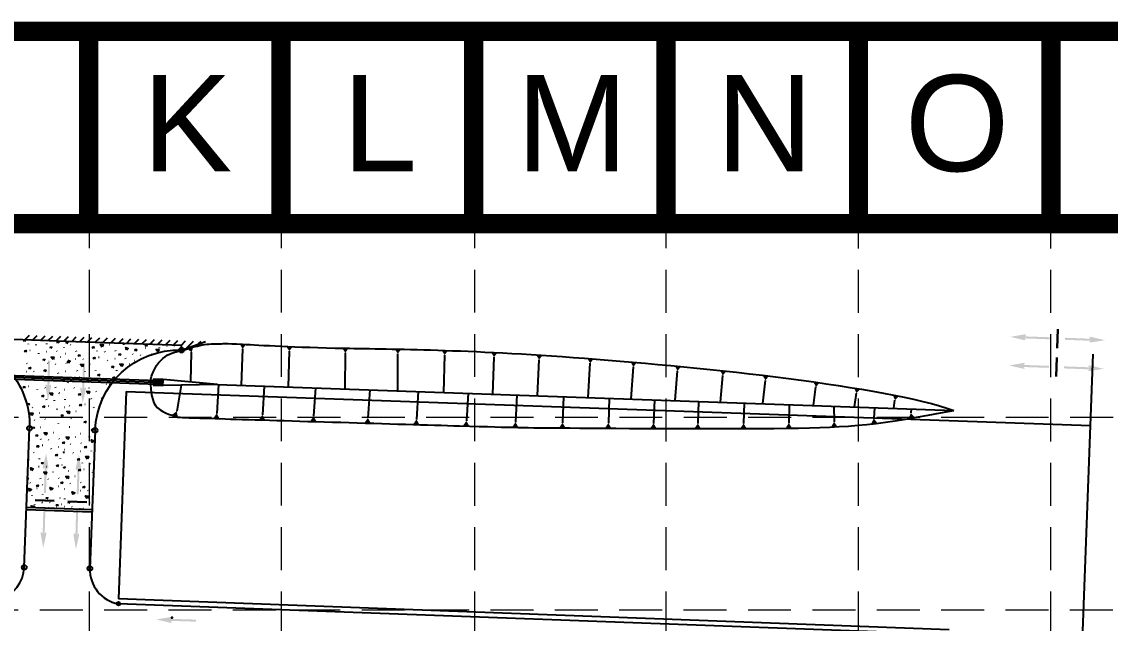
# Model space of a CAD drawing. Header units: feet. Extents: x 10084 to 13321, y 3329 to 8503.
# Drawn here: x 10948.3 to 11404.7, y 8250.5 to 8502.9 of the extents above; entities that cross this region are included whole.
import ezdxf
from ezdxf.enums import TextEntityAlignment as Align

# ---------------------------------------------------------------- set-up
doc = ezdxf.new("R2010")
doc.units = ezdxf.units.FT
doc.header["$LTSCALE"] = 40
doc.header["$MEASUREMENT"] = 0
for name, pattern in [('( Dashdot )', [1.001, 0.5, -0.25, 0.001, -0.25]), ('CENTERX2', [4, 2.5, -0.5, 0.5, -0.5]), ('DASHED', [0.75, 0.5, -0.25]), ('HIDDEN', [0.375, 0.25, -0.125])]:
    doc.linetypes.add(name, pattern=pattern)
for name, color, linetype in [('BASE', 7, 'Continuous'), ('CURB', 4, 'Continuous'), ('flow arrow', 4, 'Continuous'), ('GRID', 254, 'DASHED'), ('INLET', 4, 'Continuous'), ('ROW', 3, '( Dashdot )'), ('STORM', 2, 'Continuous'), ('storm CL', 7, 'CENTERX2')]:
    doc.layers.add(name, color=color, linetype=linetype)
doc.styles.get("Standard").update_dxf_attribs({"font": 'ARIAL.TTF'})

msp = doc.modelspace()

# ---------------------------------------------------------------- hatches: boundary and pattern name
at = {"layer": 'flow arrow', "linetype": 'Continuous', "lineweight": 30}
h = msp.add_hatch(color=7, dxfattribs=at)
edge = h.paths.add_edge_path()
edge.add_line((11369.35, 8369.52), (11368.83, 8370.04))
edge.add_line((11368.83, 8370.04), (11379.4, 8369.68))
edge.add_line((11379.4, 8369.68), (11379.43, 8370.54))
edge.add_line((11379.43, 8370.54), (11368.86, 8370.9))
edge.add_line((11368.86, 8370.9), (11369.43, 8371.49))
edge.add_line((11369.43, 8371.49), (11369.43, 8371.49))
edge.add_ellipse((11368.89, 8371.55), major_axis=(0.56, -0.019), ratio=0.285714, start_angle=345.5033, end_angle=485.8315)
edge.add_line((11368.56, 8371.69), (11368.56, 8371.69))
edge.add_line((11368.56, 8371.69), (11362.8, 8370.7))
edge.add_line((11362.8, 8370.7), (11368.49, 8369.37))
edge.add_line((11368.49, 8369.37), (11368.49, 8369.37))
edge.add_ellipse((11368.81, 8369.5), major_axis=(0.56, -0.019), ratio=0.285714, start_angle=235.2731, end_angle=377.1827)
edge.add_line((11369.35, 8369.52), (11369.35, 8369.52))
edge.add_line((11369.35, 8369.52), (11369.35, 8369.52))
edge.add_line((11369.35, 8369.52), (11369.35, 8369.52))
h = msp.add_hatch(color=7, dxfattribs=at)
edge = h.paths.add_edge_path()
edge.add_line((11395.82, 8368.58), (11396.38, 8369.06))
edge.add_line((11396.38, 8369.06), (11385.8, 8369.46))
edge.add_line((11385.8, 8369.46), (11385.83, 8370.32))
edge.add_line((11385.83, 8370.32), (11396.41, 8369.92))
edge.add_line((11396.41, 8369.92), (11395.88, 8370.55))
edge.add_line((11395.88, 8370.55), (11395.88, 8370.55))
edge.add_ellipse((11396.42, 8370.57), major_axis=(-0.56, 0.021), ratio=0.285714, start_angle=-125.8315, end_angle=14.4967, ccw=False)
edge.add_line((11396.76, 8370.69), (11396.75, 8370.69))
edge.add_line((11396.75, 8370.69), (11402.44, 8369.3))
edge.add_line((11402.44, 8369.3), (11396.66, 8368.37))
edge.add_line((11396.66, 8368.37), (11396.67, 8368.37))
edge.add_ellipse((11396.35, 8368.52), major_axis=(-0.56, 0.021), ratio=0.285714, start_angle=-17.1827, end_angle=124.7269, ccw=False)
edge.add_line((11395.82, 8368.58), (11395.82, 8368.58))
edge.add_line((11395.82, 8368.58), (11395.82, 8368.58))
edge.add_line((11395.82, 8368.58), (11395.82, 8368.58))
at = {"layer": 'flow arrow'}
h = msp.add_hatch(color=7, dxfattribs=at)
edge = h.paths.add_edge_path()
edge.add_line((10960.42, 8350.7), (10959.9, 8350.18))
edge.add_line((10959.9, 8350.18), (10960.22, 8360.76))
edge.add_line((10960.22, 8360.76), (10959.36, 8360.79))
edge.add_line((10959.36, 8360.79), (10959.04, 8350.21))
edge.add_line((10959.04, 8350.21), (10958.45, 8350.78))
edge.add_line((10958.45, 8350.78), (10958.45, 8350.78))
edge.add_ellipse((10958.39, 8350.24), major_axis=(0.017, 0.56), ratio=0.285714, start_angle=345.5033, end_angle=485.8315)
edge.add_line((10958.25, 8349.91), (10958.25, 8349.91))
edge.add_line((10958.25, 8349.91), (10959.26, 8344.15))
edge.add_line((10959.26, 8344.15), (10960.57, 8349.85))
edge.add_line((10960.57, 8349.85), (10960.57, 8349.85))
edge.add_ellipse((10960.45, 8350.17), major_axis=(0.017, 0.56), ratio=0.285714, start_angle=235.2731, end_angle=377.1827)
edge.add_line((10960.42, 8350.7), (10960.42, 8350.7))
edge.add_line((10960.42, 8350.7), (10960.42, 8350.7))
edge.add_line((10960.42, 8350.7), (10960.42, 8350.7))
h = msp.add_hatch(color=7, dxfattribs=at)
edge = h.paths.add_edge_path()
edge.add_line((10975.02, 8349.47), (10974.5, 8348.95))
edge.add_line((10974.5, 8348.95), (10974.83, 8359.53))
edge.add_line((10974.83, 8359.53), (10973.97, 8359.56))
edge.add_line((10973.97, 8359.56), (10973.65, 8348.98))
edge.add_line((10973.65, 8348.98), (10973.06, 8349.54))
edge.add_line((10973.06, 8349.54), (10973.05, 8349.55))
edge.add_ellipse((10973, 8349.01), major_axis=(0.017, 0.56), ratio=0.285714, start_angle=345.5033, end_angle=485.8315)
edge.add_line((10972.86, 8348.68), (10972.86, 8348.68))
edge.add_line((10972.86, 8348.68), (10973.86, 8342.92))
edge.add_line((10973.86, 8342.92), (10975.17, 8348.62))
edge.add_line((10975.17, 8348.62), (10975.17, 8348.62))
edge.add_ellipse((10975.05, 8348.94), major_axis=(0.017, 0.56), ratio=0.285714, start_angle=235.2731, end_angle=377.1827)
edge.add_line((10975.02, 8349.47), (10975.02, 8349.47))
edge.add_line((10975.02, 8349.47), (10975.02, 8349.47))
edge.add_line((10975.02, 8349.47), (10975.02, 8349.47))
at = {"layer": 'flow arrow', "linetype": 'Continuous', "lineweight": 30}
h = msp.add_hatch(color=7, dxfattribs=at)
edge = h.paths.add_edge_path()
edge.add_line((11368.92, 8357.53), (11368.4, 8358.05))
edge.add_line((11368.4, 8358.05), (11378.98, 8357.69))
edge.add_line((11378.98, 8357.69), (11379.01, 8358.55))
edge.add_line((11379.01, 8358.55), (11368.43, 8358.91))
edge.add_line((11368.43, 8358.91), (11369, 8359.5))
edge.add_line((11369, 8359.5), (11369, 8359.5))
edge.add_ellipse((11368.46, 8359.56), major_axis=(0.56, -0.019), ratio=0.285714, start_angle=345.5033, end_angle=485.8315)
edge.add_line((11368.14, 8359.7), (11368.14, 8359.7))
edge.add_line((11368.14, 8359.7), (11362.37, 8358.71))
edge.add_line((11362.37, 8358.71), (11368.07, 8357.38))
edge.add_line((11368.07, 8357.38), (11368.07, 8357.38))
edge.add_ellipse((11368.39, 8357.5), major_axis=(0.56, -0.019), ratio=0.285714, start_angle=235.2731, end_angle=377.1827)
edge.add_line((11368.93, 8357.53), (11368.92, 8357.53))
edge.add_line((11368.92, 8357.53), (11368.92, 8357.53))
edge.add_line((11368.92, 8357.53), (11368.92, 8357.53))
h = msp.add_hatch(color=7, dxfattribs=at)
edge = h.paths.add_edge_path()
edge.add_line((11395.4, 8356.59), (11395.95, 8357.07))
edge.add_line((11395.95, 8357.07), (11385.38, 8357.46))
edge.add_line((11385.38, 8357.46), (11385.41, 8358.32))
edge.add_line((11385.41, 8358.32), (11395.98, 8357.93))
edge.add_line((11395.98, 8357.93), (11395.46, 8358.56))
edge.add_line((11395.46, 8358.56), (11395.46, 8358.56))
edge.add_ellipse((11396, 8358.58), major_axis=(-0.56, 0.021), ratio=0.285714, start_angle=-125.8315, end_angle=14.4967, ccw=False)
edge.add_line((11396.33, 8358.7), (11396.33, 8358.7))
edge.add_line((11396.33, 8358.7), (11402.01, 8357.3))
edge.add_line((11402.01, 8357.3), (11396.24, 8356.38))
edge.add_line((11396.24, 8356.38), (11396.24, 8356.38))
edge.add_ellipse((11395.93, 8356.53), major_axis=(-0.56, 0.021), ratio=0.285714, start_angle=-17.1827, end_angle=124.7269, ccw=False)
edge.add_line((11395.4, 8356.59), (11395.4, 8356.59))
edge.add_line((11395.4, 8356.59), (11395.4, 8356.59))
edge.add_line((11395.4, 8356.59), (11395.4, 8356.59))
h = msp.add_hatch(color=7, dxfattribs=at)
edge = h.paths.add_edge_path()
edge.add_line((10959.27, 8315.2), (10958.79, 8315.76))
edge.add_line((10958.79, 8315.76), (10958.44, 8305.18))
edge.add_line((10958.44, 8305.18), (10957.58, 8305.21))
edge.add_line((10957.58, 8305.21), (10957.93, 8315.78))
edge.add_line((10957.93, 8315.78), (10957.31, 8315.26))
edge.add_line((10957.31, 8315.26), (10957.31, 8315.25))
edge.add_ellipse((10957.28, 8315.8), major_axis=(-0.019, -0.56), ratio=0.285714, start_angle=-125.8315, end_angle=14.4967, ccw=False)
edge.add_line((10957.16, 8316.13), (10957.17, 8316.13))
edge.add_line((10957.17, 8316.13), (10958.54, 8321.82))
edge.add_line((10958.54, 8321.82), (10959.48, 8316.05))
edge.add_line((10959.48, 8316.05), (10959.48, 8316.05))
edge.add_ellipse((10959.34, 8315.73), major_axis=(-0.019, -0.56), ratio=0.285714, start_angle=-17.1827, end_angle=124.7269, ccw=False)
edge.add_line((10959.27, 8315.2), (10959.27, 8315.2))
edge.add_line((10959.27, 8315.2), (10959.27, 8315.2))
edge.add_line((10959.27, 8315.2), (10959.27, 8315.2))
h = msp.add_hatch(color=7, dxfattribs=at)
edge = h.paths.add_edge_path()
edge.add_line((10973.01, 8314.69), (10972.53, 8315.25))
edge.add_line((10972.53, 8315.25), (10972.18, 8304.67))
edge.add_line((10972.18, 8304.67), (10971.32, 8304.7))
edge.add_line((10971.32, 8304.7), (10971.67, 8315.27))
edge.add_line((10971.67, 8315.27), (10971.05, 8314.75))
edge.add_line((10971.05, 8314.75), (10971.05, 8314.74))
edge.add_ellipse((10971.02, 8315.29), major_axis=(-0.019, -0.56), ratio=0.285714, start_angle=-125.8315, end_angle=14.4967, ccw=False)
edge.add_line((10970.91, 8315.62), (10970.91, 8315.62))
edge.add_line((10970.91, 8315.62), (10972.28, 8321.31))
edge.add_line((10972.28, 8321.31), (10973.22, 8315.54))
edge.add_line((10973.22, 8315.54), (10973.22, 8315.54))
edge.add_ellipse((10973.08, 8315.22), major_axis=(-0.019, -0.56), ratio=0.285714, start_angle=-17.1827, end_angle=124.7269, ccw=False)
edge.add_line((10973.01, 8314.69), (10973.01, 8314.69))
edge.add_line((10973.01, 8314.69), (10973.01, 8314.69))
edge.add_line((10973.01, 8314.69), (10973.01, 8314.69))
h = msp.add_hatch(color=7, dxfattribs=at)
edge = h.paths.add_edge_path()
edge.add_line((10958.42, 8288.73), (10957.91, 8288.2))
edge.add_line((10957.91, 8288.2), (10958.23, 8298.78))
edge.add_line((10958.23, 8298.78), (10957.37, 8298.81))
edge.add_line((10957.37, 8298.81), (10957.05, 8288.23))
edge.add_line((10957.05, 8288.23), (10956.46, 8288.8))
edge.add_line((10956.46, 8288.8), (10956.46, 8288.8))
edge.add_ellipse((10956.4, 8288.26), major_axis=(0.017, 0.56), ratio=0.285714, start_angle=345.5033, end_angle=485.8315)
edge.add_line((10956.26, 8287.94), (10956.26, 8287.94))
edge.add_line((10956.26, 8287.94), (10957.27, 8282.17))
edge.add_line((10957.27, 8282.17), (10958.58, 8287.87))
edge.add_line((10958.58, 8287.87), (10958.58, 8287.87))
edge.add_ellipse((10958.45, 8288.19), major_axis=(0.017, 0.56), ratio=0.285714, start_angle=235.2731, end_angle=377.1827)
edge.add_line((10958.42, 8288.73), (10958.42, 8288.73))
edge.add_line((10958.42, 8288.73), (10958.42, 8288.73))
edge.add_line((10958.42, 8288.73), (10958.42, 8288.73))
h = msp.add_hatch(color=7, dxfattribs=at)
edge = h.paths.add_edge_path()
edge.add_line((10972.16, 8288.22), (10971.65, 8287.69))
edge.add_line((10971.65, 8287.69), (10971.97, 8298.27))
edge.add_line((10971.97, 8298.27), (10971.11, 8298.3))
edge.add_line((10971.11, 8298.3), (10970.79, 8287.72))
edge.add_line((10970.79, 8287.72), (10970.2, 8288.29))
edge.add_line((10970.2, 8288.29), (10970.2, 8288.29))
edge.add_ellipse((10970.14, 8287.75), major_axis=(0.017, 0.56), ratio=0.285714, start_angle=345.5033, end_angle=485.8315)
edge.add_line((10970, 8287.43), (10970, 8287.43))
edge.add_line((10970, 8287.43), (10971.01, 8281.66))
edge.add_line((10971.01, 8281.66), (10972.32, 8287.36))
edge.add_line((10972.32, 8287.36), (10972.32, 8287.36))
edge.add_ellipse((10972.19, 8287.68), major_axis=(0.017, 0.56), ratio=0.285714, start_angle=235.2731, end_angle=377.1827)
edge.add_line((10972.16, 8288.22), (10972.16, 8288.22))
edge.add_line((10972.16, 8288.22), (10972.16, 8288.22))
edge.add_line((10972.16, 8288.22), (10972.16, 8288.22))
h = msp.add_hatch(color=7, dxfattribs=at)
edge = h.paths.add_edge_path()
edge.add_line((11011.25, 8250.92), (11010.72, 8251.54))
edge.add_line((11010.72, 8251.54), (11021.3, 8251.2))
edge.add_line((11021.3, 8251.2), (11021.33, 8252.06))
edge.add_line((11021.33, 8252.06), (11010.75, 8252.4))
edge.add_line((11010.75, 8252.4), (11011.3, 8252.89))
edge.add_line((11011.3, 8252.89), (11011.3, 8252.89))
edge.add_ellipse((11010.77, 8252.95), major_axis=(0.56, -0.018), ratio=0.285714, start_angle=342.8173, end_angle=484.7269)
edge.add_line((11010.46, 8253.09), (11010.46, 8253.09))
edge.add_line((11010.46, 8253.09), (11004.69, 8252.14))
edge.add_line((11004.69, 8252.14), (11010.38, 8250.78))
edge.add_line((11010.38, 8250.78), (11010.38, 8250.78))
edge.add_ellipse((11010.71, 8250.9), major_axis=(0.56, -0.018), ratio=0.285714, start_angle=234.1685, end_angle=374.4967)
edge.add_line((11011.25, 8250.92), (11011.25, 8250.92))
edge.add_line((11011.25, 8250.92), (11011.25, 8250.92))

# ---------------------------------------------------------------- linework, layer by layer
at = {"layer": 'BASE', "color": 9}
msp.add_line((10169.24, 8418.16), (13236.21, 8418.16), dxfattribs=at)
at = {"layer": 'BASE', "const_width": 8.07}
for points in [[(13316.92, 3333.45), (13316.92, 8498.87), (10088.53, 8498.87), (10088.53, 3333.45)], [(13236.21, 3414.16), (13236.21, 8418.16), (10169.24, 8418.16), (10169.24, 3414.16)]]:
    msp.add_lwpolyline(points, close=True, dxfattribs=at)
for points in [[(10976.33, 8498.87), (10976.33, 8418.16)], [(11057.04, 8498.87), (11057.04, 8418.16)], [(11137.75, 8498.87), (11137.75, 8418.16)], [(11218.46, 8498.87), (11218.46, 8418.16)], [(11299.17, 8498.87), (11299.17, 8418.16)], [(11379.88, 8498.87), (11379.88, 8418.16)]]:
    msp.add_lwpolyline(points, dxfattribs=at)
at = {"layer": 'CURB', "color": 7}
for p, q in [((10949.56, 8369.48), (10951.5, 8371.42)), ((10952.84, 8369.36), (10954.78, 8371.3)), ((10971.02, 8368.68), (10917.9, 8370.62)), ((10951.14, 8367.63), (10951.06, 8367.84)), ((10954.39, 8367.24), (10954.31, 8367.45)), ((10956.12, 8369.24), (10958.05, 8371.18)), ((10958.86, 8367.67), (10958.78, 8367.87)), ((10959.39, 8369.13), (10961.33, 8371.06)), ((10962.67, 8369.01), (10964.61, 8370.94)), ((10965.94, 8368.89), (10967.88, 8370.83)), ((10968.57, 8367.43), (10968.73, 8367.4)), ((10969.22, 8368.77), (10971.16, 8370.71)), ((11015.3, 8367.11), (10971.02, 8368.68)), ((10972.5, 8368.65), (10974.43, 8370.59)), ((10975.77, 8368.53), (10977.71, 8370.47)), ((10979.05, 8368.42), (10980.99, 8370.35)), ((10982.32, 8368.3), (10984.26, 8370.24)), ((10985.09, 8367.56), (10985.24, 8367.53)), ((10985.6, 8368.18), (10987.54, 8370.12)), ((10988.88, 8368.06), (10990.81, 8370)), ((10991.13, 8367.42), (10991.05, 8367.62)), ((10992.15, 8367.94), (10994.09, 8369.88)), ((10995.43, 8367.83), (10997.37, 8369.76)), ((10998.7, 8367.71), (11000.64, 8369.65)), ((11001.98, 8367.59), (11003.92, 8369.53)), ((11005.26, 8367.47), (11007.19, 8369.41)), ((11008.53, 8367.35), (11010.47, 8369.29)), ((11009.08, 8366.97), (11009.23, 8366.94)), ((11011.81, 8367.23), (11013.75, 8369.17)), ((11012.17, 8367.05), (11012.33, 8366.92)), ((11015.08, 8367.12), (11017.02, 8369.05)), ((11015.23, 8365.11), (11025.36, 8368.75)), ((11015.23, 8365.11), (11015.3, 8367.11)), ((11017.17, 8365.81), (11020.3, 8368.94)), ((11022.47, 8367.71), (11023.57, 8368.82)), ((10951.69, 8365.16), (10951.85, 8365.13)), ((10955.5, 8363.59), (10955.42, 8363.79)), ((10958.47, 8364.54), (10958.63, 8364.51)), ((10963.09, 8364.49), (10963.01, 8364.69)), ((10964.44, 8362.32), (10964.6, 8362.29)), ((10966.12, 8366.23), (10966.04, 8366.43)), ((10966.68, 8363.76), (10966.83, 8363.72)), ((10971.18, 8364.58), (10971.1, 8364.79)), ((10979.98, 8364.68), (10979.9, 8364.88)), ((10980.53, 8362.21), (10980.69, 8362.17)), ((10983.22, 8364.29), (10983.15, 8364.49)), ((10987.7, 8364.71), (10987.62, 8364.91)), ((10994.96, 8363.27), (10994.88, 8363.48)), ((10998.21, 8362.88), (10998.13, 8363.08)), ((11000.07, 8366.16), (11000.23, 8366.12)), ((11002.68, 8363.3), (11002.6, 8363.51)), ((11006.11, 8366.01), (11006.03, 8366.22)), ((10950.54, 8359.34), (10950.46, 8359.55)), ((10959.32, 8359.47), (10959.26, 8359.65)), ((10962.58, 8359.05), (10962.5, 8359.25)), ((10967.06, 8359.47), (10966.98, 8359.68)), ((10970.79, 8361.46), (10970.95, 8361.43)), ((10973.88, 8361.54), (10974.04, 8361.41)), ((10976.76, 8359.24), (10976.92, 8359.21)), ((10984.34, 8360.63), (10984.26, 8360.83)), ((10987.31, 8361.59), (10987.46, 8361.56)), ((10991.93, 8361.53), (10991.85, 8361.73)), ((10993.28, 8359.37), (10993.44, 8359.34)), ((10995.51, 8360.8), (10995.67, 8360.77)), ((10950.15, 8356.22), (10950.3, 8356.19)), ((10953.24, 8356.3), (10953.4, 8356.17)), ((10956.12, 8354), (10956.28, 8353.97)), ((10963.7, 8355.39), (10963.62, 8355.6)), ((10966.66, 8356.35), (10966.82, 8356.32)), ((10971.65, 8356.36), (10971.57, 8356.56)), ((10972.21, 8353.88), (10972.36, 8353.85)), ((10974.9, 8355.96), (10974.82, 8356.17)), ((10978.98, 8353.26), (10979.14, 8353.23)), ((10979.38, 8356.39), (10979.3, 8356.59)), ((10982.08, 8353.34), (10982.23, 8353.22)), ((10988.17, 8356.48), (10988.09, 8356.69)), ((10951.14, 8350.01), (10951.3, 8349.98)), ((10954.95, 8348.43), (10954.87, 8348.64)), ((10957.92, 8349.39), (10958.08, 8349.36)), ((10962.54, 8349.33), (10962.46, 8349.54)), ((10966.12, 8348.6), (10966.28, 8348.57)), ((10969.97, 8352.45), (10970.13, 8352.42)), ((10970.4, 8349.13), (10970.32, 8349.33)), ((10976.36, 8349.3), (10976.51, 8349.27)), ((10983.93, 8350.69), (10983.85, 8350.9)), ((10984.96, 8351.04), (10985.11, 8351.01)), ((10949.99, 8344.19), (10949.91, 8344.39)), ((10958.78, 8344.29), (10958.7, 8344.49)), ((10962.03, 8343.89), (10961.95, 8344.1)), ((10963.89, 8347.17), (10964.05, 8347.14)), ((10966.51, 8344.32), (10966.43, 8344.52)), ((10977.48, 8344.59), (10977.4, 8344.8)), ((10979.34, 8347.87), (10979.49, 8347.84)), ((10981.95, 8345.02), (10981.87, 8345.22)), ((10952.69, 8341.15), (10952.85, 8341.02)), ((10959.34, 8341.81), (10959.49, 8341.78)), ((10963.15, 8340.24), (10963.07, 8340.44)), ((10966.11, 8341.2), (10966.27, 8341.16)), ((10968.13, 8341.84), (10968.29, 8341.72)), ((10971.01, 8339.54), (10971.17, 8339.51)), ((10974.78, 8342.51), (10974.94, 8342.48)), ((10978.59, 8340.93), (10978.51, 8341.14)), ((10953.71, 8335.57), (10953.63, 8335.78)), ((10955.57, 8338.85), (10955.73, 8338.81)), ((10958.18, 8336), (10958.1, 8336.2)), ((10969.15, 8336.27), (10969.07, 8336.47)), ((10973.63, 8336.69), (10973.55, 8336.9)), ((10949.36, 8273.99), (10951.53, 8332.35)), ((10956.15, 8332.8), (10956.31, 8332.77)), ((10961.47, 8330.58), (10961.63, 8330.55)), ((10963.73, 8334.2), (10963.65, 8334.4)), ((10968.23, 8332.92), (10968.38, 8332.89)), ((10972.94, 8330.2), (10973.09, 8330.17)), ((10979.01, 8331.43), (10976.86, 8273.55)), ((10956.36, 8327.7), (10956.28, 8327.9)), ((10959.61, 8327.31), (10959.53, 8327.51)), ((10964.08, 8327.73), (10964, 8327.94)), ((10968.85, 8325.5), (10968.77, 8325.7)), ((10970.71, 8328.77), (10970.86, 8328.74)), ((10973.32, 8325.92), (10973.24, 8326.12)), ((10976.75, 8328.63), (10976.67, 8328.83)), ((10953.15, 8322.26), (10953.3, 8322.23)), ((10956.91, 8325.23), (10957.07, 8325.2)), ((10960.72, 8323.65), (10960.64, 8323.85)), ((10963.69, 8324.61), (10963.85, 8324.58)), ((10966.21, 8323.4), (10966.31, 8323.38)), ((10969.96, 8321.84), (10969.88, 8322.04)), ((10972.93, 8322.8), (10973.08, 8322.76)), ((10977.55, 8322.74), (10977.47, 8322.94)), ((10951.28, 8318.98), (10951.21, 8319.19)), ((10955.76, 8319.41), (10955.68, 8319.61)), ((10964.55, 8319.51), (10964.47, 8319.71)), ((10965.11, 8317.03), (10965.26, 8317)), ((10973.79, 8317.69), (10973.71, 8317.9)), ((10977.04, 8317.3), (10976.96, 8317.51)), ((10955.37, 8316.28), (10955.52, 8316.25)), ((10958.46, 8316.37), (10958.62, 8316.24)), ((10961.34, 8314.07), (10961.5, 8314.03)), ((10967.7, 8314.55), (10967.85, 8314.43)), ((10970.58, 8312.25), (10970.73, 8312.22)), ((10974.34, 8315.22), (10974.5, 8315.19)), ((10978.15, 8313.64), (10978.08, 8313.85)), ((10951.67, 8309.58), (10951.83, 8309.45)), ((10956.23, 8311.18), (10956.15, 8311.39)), ((10956.78, 8308.71), (10956.94, 8308.68)), ((10959.48, 8310.79), (10959.4, 8310.99)), ((10963.56, 8308.09), (10963.72, 8308.06)), ((10963.95, 8311.21), (10963.87, 8311.42)), ((10968.72, 8308.98), (10968.64, 8309.18)), ((10973.19, 8309.4), (10973.11, 8309.61)), ((10952.69, 8304), (10952.61, 8304.21)), ((10954.55, 8307.28), (10954.71, 8307.25)), ((10957.16, 8304.43), (10957.09, 8304.63)), ((10964.42, 8302.99), (10964.34, 8303.19)), ((10966.02, 8306.9), (10966.18, 8306.87)), ((10966.4, 8302.61), (10966.32, 8302.82)), ((10972.8, 8306.28), (10972.95, 8306.25)), ((10975.89, 8306.36), (10976.05, 8306.23)), ((10950.26, 8298.2), (10977.74, 8297.23)), ((10950.3, 8299.2), (10977.78, 8298.23)), ((10953.8, 8300.34), (10953.73, 8300.55)), ((10956.77, 8301.3), (10956.93, 8301.27)), ((10959.86, 8301.38), (10960.02, 8301.26)), ((10962.75, 8299.08), (10962.9, 8299.05)), ((10964.98, 8300.52), (10965.13, 8300.48)), ((10966.01, 8299.49), (10966.17, 8299.46)), ((10969.1, 8299.57), (10969.26, 8299.45)), ((10973.66, 8301.18), (10973.58, 8301.38)), ((10974.21, 8298.7), (10974.37, 8298.67)), ((10976.91, 8300.78), (10976.83, 8300.99)), ((11337.08, 8245.81), (10988.82, 8258.74))]:
    msp.add_line(p, q, dxfattribs=at)
at = {"layer": 'CURB', "color": 7, "flags": 128}
for points in [[(10949.38, 8368.78), (10949.17, 8369.36), (10949.72, 8369.44), (10949.38, 8368.78)], [(10963.41, 8368.01), (10963.11, 8368.97)], [(10963.79, 8368.94), (10964.1, 8368.82), (10963.42, 8368.02)], [(10967.22, 8367.71), (10967.02, 8368.3), (10967.57, 8368.37), (10967.22, 8367.71)], [(10982.05, 8366.43), (10981.28, 8367.45), (10982.42, 8367.43), (10982.06, 8366.45)], [(11000.4, 8366.7), (11000.19, 8367.28), (11000.74, 8367.36), (11000.4, 8366.7)], [(10949.79, 8364.28), (10949.59, 8364.86), (10950.13, 8364.93), (10949.79, 8364.28)], [(10960.53, 8365.78), (10960.32, 8366.36), (10960.87, 8366.44), (10960.53, 8365.78)], [(10961.41, 8361.19), (10960.63, 8362.21), (10961.78, 8362.19), (10961.42, 8361.21)], [(10972.31, 8362.4), (10972.1, 8362.98), (10972.65, 8363.06), (10972.31, 8362.4)], [(10978.21, 8365.82), (10978.01, 8366.4), (10978.56, 8366.48), (10978.21, 8365.82)], [(10989.36, 8362.83), (10989.16, 8363.41), (10989.71, 8363.49), (10989.36, 8362.83)], [(10992.24, 8365.05), (10991.87, 8366.28), (10992.93, 8365.87), (10992.26, 8365.07)], [(10996.06, 8364.76), (10995.85, 8365.34), (10996.4, 8365.42), (10996.06, 8364.76)], [(11005.37, 8364.4), (11004.6, 8365.42), (11005.74, 8365.4), (11005.38, 8364.42)], [(11015.25, 8365.67), (11015.17, 8365.88), (11015.25, 8365.89)], [(10951.66, 8357.16), (10951.46, 8357.74), (10952.01, 8357.82), (10951.66, 8357.16)], [(10957.57, 8360.58), (10957.37, 8361.16), (10957.92, 8361.24), (10957.57, 8360.58)], [(10967.86, 8359.69), (10967.58, 8360.59)], [(10967.6, 8360.87), (10968.55, 8360.51), (10967.88, 8359.71)], [(10973.72, 8358.1), (10972.95, 8359.12), (10974.09, 8359.11), (10973.73, 8358.12)], [(10978.63, 8361.32), (10978.42, 8361.9), (10978.97, 8361.98), (10978.63, 8361.32)], [(10986.41, 8357.63), (10986.2, 8358.21), (10986.75, 8358.29), (10986.41, 8357.63)], [(10990.24, 8358.23), (10989.47, 8359.25), (10990.61, 8359.24), (10990.25, 8358.25)], [(10953.08, 8352.86), (10952.31, 8353.89), (10953.45, 8353.87), (10953.09, 8352.88)], [(10957.98, 8356.08), (10957.78, 8356.66), (10958.33, 8356.74), (10957.98, 8356.08)], [(10965.76, 8352.39), (10965.56, 8352.97), (10966.11, 8353.05), (10965.76, 8352.39)], [(10970.3, 8353), (10970.1, 8353.58), (10970.65, 8353.66), (10970.3, 8353)], [(10980.5, 8354.2), (10980.3, 8354.79), (10980.85, 8354.86), (10980.5, 8354.2)], [(10986.82, 8353.13), (10986.62, 8353.71), (10987.16, 8353.78), (10986.82, 8353.13)], [(10949.24, 8349.12), (10949.03, 8349.7), (10949.58, 8349.78), (10949.24, 8349.12)], [(10967.27, 8352.07), (10967.81, 8351.86), (10967.49, 8351.48)], [(10976.05, 8351.5), (10975.68, 8352.72), (10976.75, 8352.31), (10976.07, 8351.51)], [(10957.02, 8345.43), (10956.81, 8346.01), (10957.36, 8346.09), (10957.02, 8345.43)], [(10960.85, 8346.03), (10960.08, 8347.06), (10961.22, 8347.04), (10960.86, 8346.05)], [(10972.46, 8346.13), (10972.26, 8346.71), (10972.81, 8346.78), (10972.46, 8346.13)], [(10976.3, 8346.73), (10975.53, 8347.75), (10976.67, 8347.74), (10976.31, 8346.75)], [(10951.11, 8342.01), (10950.91, 8342.59), (10951.46, 8342.67), (10951.11, 8342.01)], [(10957.43, 8340.93), (10957.23, 8341.51), (10957.78, 8341.59), (10957.43, 8340.93)], [(10967.98, 8338.41), (10967.2, 8339.43), (10968.35, 8339.41), (10967.99, 8338.43)], [(10972.88, 8341.62), (10972.67, 8342.21), (10973.22, 8342.28), (10972.88, 8341.62)], [(10952.53, 8337.71), (10951.76, 8338.73), (10952.9, 8338.71), (10952.54, 8337.73)], [(10965.21, 8337.23), (10965.01, 8337.82), (10965.56, 8337.89), (10965.21, 8337.23)], [(10974.75, 8334.51), (10974.55, 8335.09), (10975.1, 8335.17), (10974.75, 8334.51)], [(10952.63, 8332.31), (10952.34, 8332.69), (10953.48, 8332.67), (10953.34, 8332.29)], [(10958.43, 8329.45), (10957.66, 8330.47), (10958.8, 8330.45), (10958.44, 8329.47)], [(10977.81, 8331.47), (10977.67, 8331.89), (10978.22, 8331.97), (10977.95, 8331.47)], [(10954.6, 8328.84), (10954.39, 8329.42), (10954.94, 8329.5), (10954.6, 8328.84)], [(10965.75, 8325.85), (10965.54, 8326.43), (10966.09, 8326.51), (10965.75, 8325.85)], [(10967.67, 8327.64), (10966.9, 8328.66), (10968.04, 8328.64), (10967.68, 8327.66)], [(10977.86, 8326.26), (10977.49, 8327.49), (10978.56, 8327.08), (10977.88, 8326.28)], [(10955.01, 8324.34), (10954.8, 8324.92), (10955.35, 8325), (10955.01, 8324.34)], [(10962.79, 8320.65), (10962.59, 8321.23), (10963.13, 8321.31), (10962.79, 8320.65)], [(10966.15, 8321.88), (10965.85, 8322.28), (10966.16, 8322.27)], [(10974.98, 8324.04), (10974.78, 8324.62), (10975.33, 8324.7), (10974.98, 8324.04)], [(10956.88, 8317.23), (10956.68, 8317.81), (10957.23, 8317.89), (10956.88, 8317.23)], [(10963.2, 8316.15), (10963, 8316.73), (10963.55, 8316.81), (10963.2, 8316.15)], [(10972.03, 8318.84), (10971.82, 8319.42), (10972.37, 8319.49), (10972.03, 8318.84)], [(10975.86, 8319.44), (10975.09, 8320.46), (10976.23, 8320.45), (10975.87, 8319.46)], [(10952.44, 8314.52), (10952.06, 8315.74), (10953.13, 8315.33), (10952.45, 8314.53)], [(10958.3, 8312.93), (10957.53, 8313.95), (10958.67, 8313.93), (10958.31, 8312.95)], [(10965.93, 8316), (10966.47, 8316.07), (10966.12, 8315.41)], [(10966.12, 8315.41), (10965.93, 8315.96)], [(10967.54, 8311.12), (10966.77, 8312.14), (10967.91, 8312.12), (10967.55, 8311.14)], [(10972.44, 8314.33), (10972.24, 8314.92), (10972.79, 8314.99), (10972.44, 8314.33)], [(10950.75, 8311.36), (10950.98, 8311.4), (10950.73, 8310.92)], [(10954.88, 8307.82), (10954.67, 8308.4), (10955.22, 8308.48), (10954.88, 8307.82)], [(10960.63, 8306.32), (10960.26, 8307.55), (10961.32, 8307.14), (10960.65, 8306.34)], [(10965.08, 8309.03), (10964.87, 8309.61), (10965.42, 8309.69), (10965.08, 8309.03)], [(10974.32, 8307.22), (10974.11, 8307.8), (10974.66, 8307.88), (10974.32, 8307.22)], [(10951.69, 8305.87), (10951.32, 8307.1), (10952.38, 8306.69), (10951.71, 8305.89)], [(10958.83, 8302.54), (10958.62, 8303.12), (10959.17, 8303.2), (10958.83, 8302.54)], [(10969.87, 8304.51), (10969.49, 8305.74), (10970.56, 8305.33), (10969.88, 8304.53)], [(10975.73, 8302.92), (10974.96, 8303.95), (10976.1, 8303.93), (10975.74, 8302.94)], [(10952.78, 8299.11), (10952.29, 8299.75), (10953.44, 8299.73), (10953.2, 8299.09)], [(10959.52, 8298.87), (10959.51, 8298.9), (10959.6, 8298.87)], [(10963.07, 8299.63), (10962.87, 8300.21), (10963.42, 8300.29), (10963.07, 8299.63)], [(10968.07, 8300.73), (10967.86, 8301.31), (10968.41, 8301.39), (10968.07, 8300.73)], [(10972.27, 8298.42), (10972.66, 8298.48), (10972.62, 8298.41)]]:
    msp.add_lwpolyline(points, dxfattribs=at)
at = {"layer": 'CURB', "color": 7}
for centre, radius in [((11015.23, 8365.11), 1), ((10951.53, 8332.35), 1), ((10979.01, 8331.43), 1), ((10949.36, 8273.99), 1), ((10976.86, 8273.55), 1), ((10988.82, 8258.74), 0.75)]:
    msp.add_circle(centre, radius, dxfattribs=at)
at = {"layer": 'CURB', "color": 7, "extrusion": (0, 0, -1)}
for centre, start, end in [((-10916.55, 8333.65), 92.0952, 182.1249), ((-11013.99, 8330.13), 2.1249, 92.0295)]:
    msp.add_arc(centre, 35, start, end, dxfattribs=at)
at = {"layer": 'CURB', "color": 7}
for centre, start, end in [((10934.87, 8274.53), 285.9552, 357.8743), ((10991.35, 8273.01), 177.8741, 259.9465)]:
    msp.add_arc(centre, 14.5, start, end, dxfattribs=at)
at = {"layer": 'flow arrow', "color": 7, "linetype": 'Continuous', "lineweight": 30}
for p, q in [((11382.78, 8373.99), (11382.46, 8366)), ((11382.36, 8362), (11382.03, 8354.01)), ((10953.91, 8302.14), (10961.9, 8301.85)), ((10967.65, 8301.63), (10975.64, 8301.34))]:
    msp.add_line(p, q, dxfattribs=at)
msp.add_point((11011.3, 8252.89), dxfattribs=at)
at = {"layer": 'GRID', "color": 252, "linetype": 'HIDDEN', "lineweight": 0, "ltscale": 1.8}
for p, q in [((11218.46, 3736.85), (11218.46, 8418.16)), ((11299.17, 3736.84), (11299.17, 8418.16)), ((11379.88, 3736.83), (11379.88, 8418.16)), ((10976.84, 3736.89), (10976.76, 8414.93)), ((11057.06, 3736.88), (11057.22, 8414.92)), ((11137.79, 3736.87), (11138.28, 8414.82)), ((10172.91, 8336.91), (13234.88, 8337.31)), ((10172.85, 8255.97), (13234.88, 8256.6))]:
    msp.add_line(p, q, dxfattribs=at)
at = {"layer": 'INLET', "color": 5, "flags": 128}
for points in [[(11003.42, 8350.48), (11007.48, 8350.34), (11007.57, 8352.82), (11003.5, 8352.96)], [(11003.55, 8350.61), (11007.35, 8350.47), (11007.43, 8352.69), (11003.63, 8352.83)]]:
    msp.add_lwpolyline(points, close=True, dxfattribs=at)
at = {"layer": 'INLET', "color": 5}
for major_axis, ratio in [((1.87, -0.07), 0.408128), ((1.74, -0.06), 0.36366)]:
    msp.add_ellipse((11005.66, 8351.64), major_axis=major_axis, ratio=ratio, dxfattribs=at)
at = {"layer": 'ROW', "color": 7, "linetype": 'Continuous'}
for p, q in [((11397.49, 8363.47), (11350.31, 7091.89)), ((10992.13, 8347.75), (10988.9, 8260.73)), ((10992.13, 8347.75), (11396.43, 8333.49)), ((11337.16, 8247.81), (10988.9, 8260.73))]:
    msp.add_line(p, q, dxfattribs=at)
at = {"layer": 'STORM', "color": 5}
for p, q in [((11019.15, 8351.78), (11019.53, 8364.21)), ((11040.4, 8350.42), (11040.94, 8365.66)), ((11060.12, 8349.72), (11060.5, 8364.69)), ((11083.97, 8348.88), (11084.01, 8363.97)), ((11105.96, 8348.1), (11106.03, 8363.59)), ((11125.35, 8347.42), (11125.65, 8363.06)), ((11145.82, 8346.7), (11146.36, 8362.18)), ((11164.51, 8346.04), (11165.23, 8361.1)), ((11185.8, 8345.29), (11186.66, 8359.6)), ((11203.84, 8344.65), (11204.78, 8358.12)), ((10930.29, 8353.55), (11005.29, 8350.91)), ((10931.03, 8355.03), (11005.34, 8352.4)), ((11222.31, 8344), (11223.31, 8356.43)), ((11241.26, 8343.33), (11242.29, 8354.5)), ((11030.38, 8350.77), (11007.48, 8350.34)), ((11030.38, 8350.77), (11007.57, 8352.82)), ((11015.19, 8350.48), (11013.27, 8339.52)), ((11030.84, 8350.75), (11030.06, 8338.58)), ((11030.38, 8350.77), (11339.19, 8339.87)), ((11049.98, 8350.08), (11049.21, 8338)), ((11071.43, 8349.32), (11070.67, 8337.36)), ((11094.2, 8348.52), (11093.44, 8336.68)), ((11259.09, 8342.7), (11260.12, 8352.46)), ((11280.35, 8341.95), (11281.33, 8349.69)), ((11114.58, 8347.8), (11113.83, 8336.07)), ((11135.49, 8347.06), (11134.75, 8335.46)), ((11155.94, 8346.34), (11155.34, 8334.9)), ((11175.51, 8345.65), (11175.07, 8334.66)), ((11194.68, 8344.97), (11194.27, 8334.52)), ((11213.62, 8344.3), (11213.25, 8334.42)), ((11297.45, 8341.35), (11298.32, 8347.09)), ((11314.05, 8340.76), (11314.47, 8344.16)), ((11232.12, 8343.65), (11231.81, 8334.36)), ((11251.24, 8342.98), (11251, 8334.38)), ((11270.1, 8342.31), (11269.96, 8334.54)), ((11288.82, 8341.65), (11288.96, 8335.1)), ((11305.84, 8341.05), (11305.59, 8336.49)), ((11321.22, 8340.51), (11321.15, 8338.76))]:
    msp.add_line(p, q, dxfattribs=at)
for points in [[(11002.23, 8352.34), (11003.52, 8357.51), (11008.29, 8363.77), (11015.9, 8364.85), (11023.99, 8367.82), (11031.62, 8367.71), (11034.29, 8368.13), (11076.59, 8365.45), (11161.39, 8365.64), (11309.52, 8350.15), (11339.19, 8339.87)], [(11002.23, 8352.34), (11002.25, 8347.64), (11003.22, 8339.16), (11016.82, 8336.95), (11006.88, 8337.06), (11156.82, 8332.63), (11156.82, 8332.63), (11284.49, 8331.66), (11308.06, 8333.79), (11339.19, 8339.87)]]:
    msp.add_open_spline(points, degree=3, dxfattribs=at)
at = {"layer": 'STORM', "color": 5, "extrusion": (0, 0, -1)}
for points in [[(-11039.66, 8367.68), (-11042.32, 8367.54), (-11040.94, 8365.66)], [(-11059.2, 8366.69), (-11061.85, 8366.58), (-11060.5, 8364.69)], [(-11017.77, 8365.66), (-11020.21, 8366.4), (-11019.53, 8364.21)], [(-11082.66, 8365.94), (-11085.32, 8365.9), (-11084.01, 8363.97)], [(-11104.69, 8365.57), (-11107.35, 8365.52), (-11106.03, 8363.59)], [(-11124.34, 8365.06), (-11126.99, 8364.97), (-11125.65, 8363.06)], [(-11145.08, 8364.2), (-11147.73, 8364.07), (-11146.36, 8362.18)], [(-11163.98, 8363.14), (-11166.63, 8362.97), (-11165.23, 8361.1)], [(-11185.44, 8361.65), (-11188.09, 8361.44), (-11186.66, 8359.6)], [(-11203.57, 8360.18), (-11206.22, 8359.96), (-11204.78, 8358.12)], [(-11222.13, 8358.51), (-11224.77, 8358.25), (-11223.31, 8356.43)], [(-11241.13, 8356.59), (-11243.77, 8356.3), (-11242.29, 8354.5)], [(-11258.98, 8354.56), (-11261.62, 8354.24), (-11260.12, 8352.46)], [(-11280.23, 8351.81), (-11282.87, 8351.44), (-11281.33, 8349.69)], [(-11297.27, 8349.25), (-11299.89, 8348.81), (-11298.32, 8347.09)], [(-11313.51, 8346.35), (-11316.11, 8345.82), (-11314.47, 8344.16)]]:
    msp.add_solid(points, dxfattribs=at)
at = {"layer": 'STORM', "color": 5}
for points in [[(11011.19, 8337.94), (11013.8, 8337.04), (11013.27, 8339.52)], [(11028.54, 8336.46), (11031.3, 8336.37), (11030.06, 8338.58)], [(11047.69, 8335.87), (11050.45, 8335.79), (11049.21, 8338)], [(11069.15, 8335.23), (11071.91, 8335.14), (11070.67, 8337.36)], [(11091.93, 8334.55), (11094.68, 8334.47), (11093.44, 8336.68)], [(11112.32, 8333.95), (11115.07, 8333.86), (11113.83, 8336.07)], [(11133.23, 8333.33), (11135.99, 8333.24), (11134.75, 8335.46)], [(11153.85, 8332.75), (11156.61, 8332.7), (11155.34, 8334.9)], [(11287.63, 8332.85), (11290.39, 8333), (11288.96, 8335.1)], [(11304.4, 8334.16), (11307.14, 8334.48), (11305.59, 8336.49)], [(11320.08, 8336.38), (11322.8, 8336.83), (11321.15, 8338.76)], [(11173.6, 8332.5), (11176.36, 8332.48), (11175.07, 8334.66)], [(11192.81, 8332.36), (11195.57, 8332.34), (11194.27, 8334.52)], [(11211.8, 8332.25), (11214.55, 8332.24), (11213.25, 8334.42)], [(11230.35, 8332.19), (11233.11, 8332.19), (11231.81, 8334.36)], [(11249.56, 8332.2), (11252.32, 8332.21), (11251, 8334.38)], [(11268.55, 8332.35), (11271.31, 8332.39), (11269.96, 8334.54)]]:
    msp.add_solid(points, dxfattribs=at)
at = {"layer": 'storm CL', "color": 5}
msp.add_line((10928.92, 8354.35), (11007.39, 8351.58), dxfattribs=at)

# ---------------------------------------------------------------- texts
at = {"layer": 'BASE'}
for s, p in [('O', (11340.51, 8460.39)), ('K', (11017.67, 8460.39)), ('L', (11098.38, 8460.39)), ('M', (11179.09, 8460.39)), ('N', (11259.8, 8460.39))]:
    msp.add_text(s, height=40.35, dxfattribs=at).set_placement(p, align=Align.MIDDLE_CENTER)

doc.saveas('drawing.dxf')
